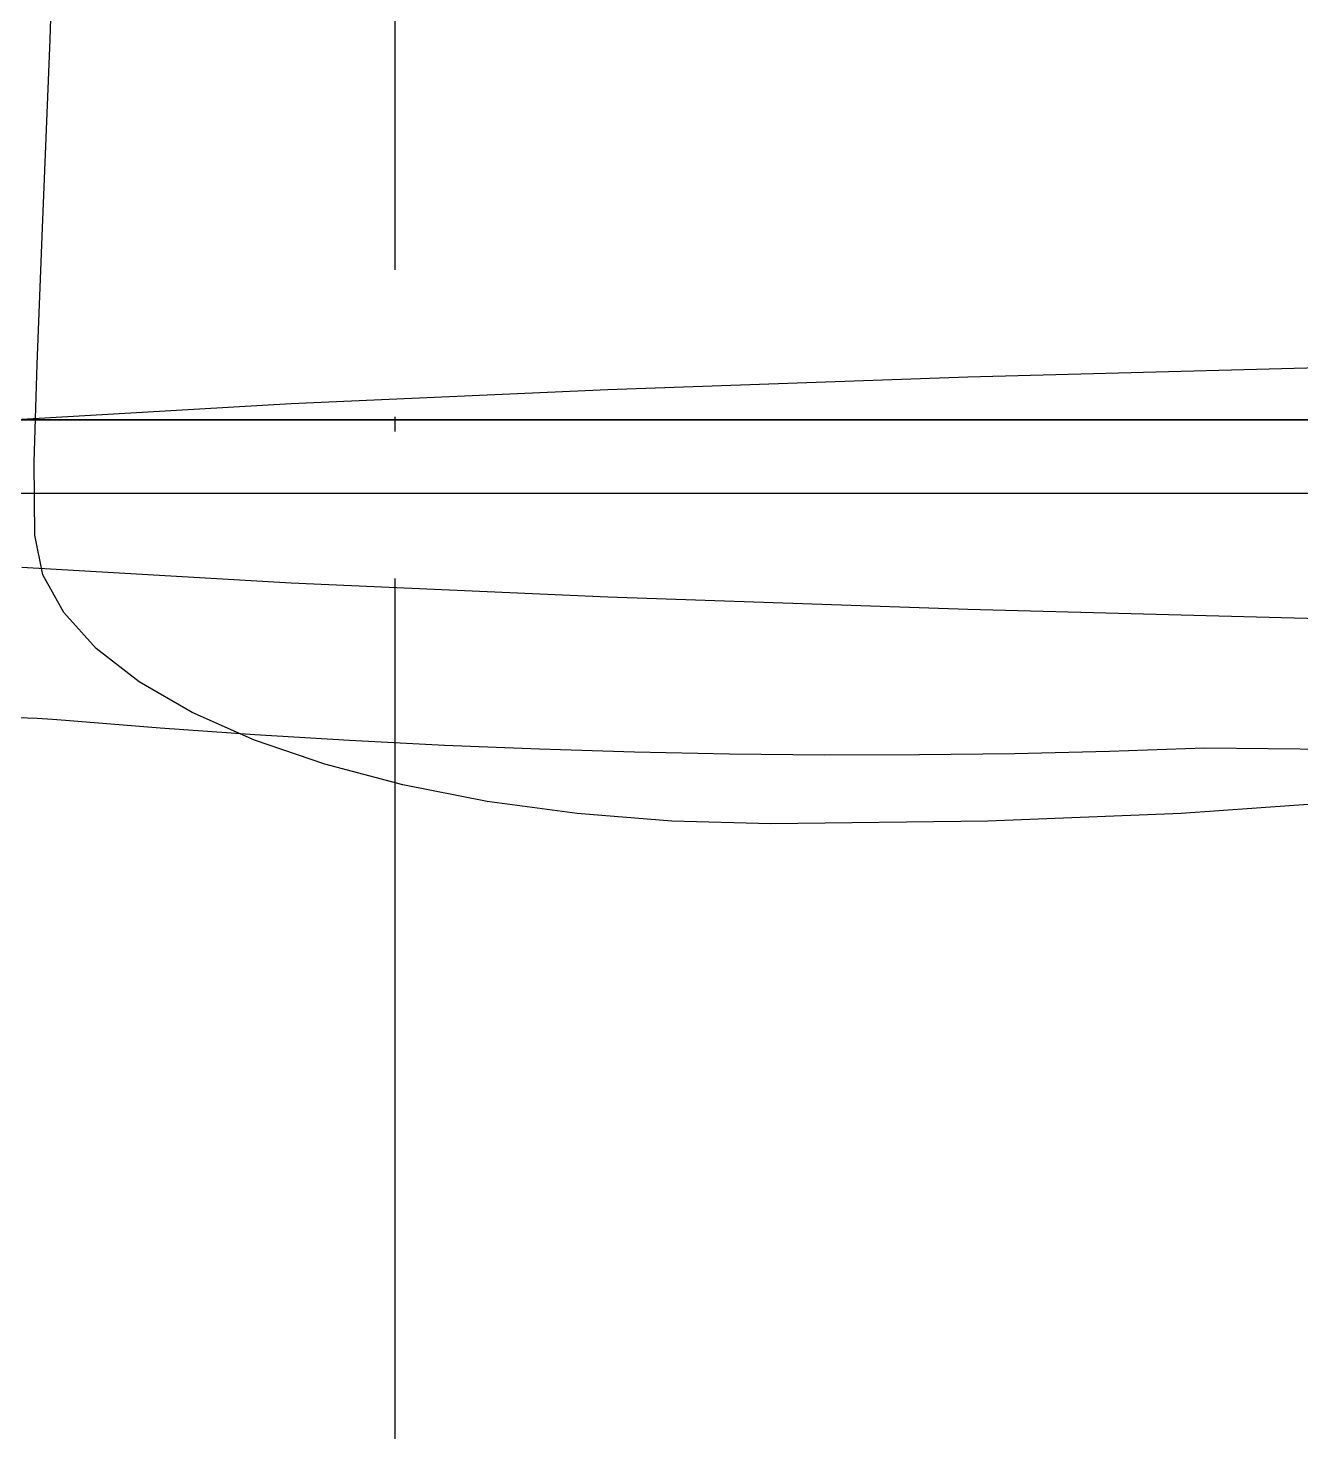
# Model space of a CAD drawing. Extents: x 11992 to 29481, y -6727 to 6811.
# Drawn here: x 21947.8 to 22121.1, y 1001.8 to 1192.9 of the extents above; entities that cross this region are included whole.
import ezdxf

# ---------------------------------------------------------------- set-up
doc = ezdxf.new("R2010")
doc.units = 0
doc.header["$MEASUREMENT"] = 0
doc.linetypes.add('DOTE', pattern=[2.42, 2, -0.2, 0.02, -0.2])
doc.layers.get('0').update_dxf_attribs({"color": 8, "linetype": 'CONTINUOUS'})
doc.layers.add('zoylight 4标注', color=9, linetype='CONTINUOUS')
doc.layers.add('zoylight 5回路', color=4, linetype='CONTINUOUS')

msp = doc.modelspace()

# ---------------------------------------------------------------- linework, layer by layer
for p, q in [((21950.83, 1191.3, -1940.43), (21952.02, 1225.79, -1940.43)), ((21949.81, 1165.69, -1940.43), (21950.83, 1191.3, -1940.43)), ((21949.06, 1147.13, -1940.43), (21949.81, 1165.69, -1940.43)), ((21948.67, 1133.79, -1940.43), (21949.06, 1147.13, -1940.43)), ((22075.74, 1145.39, -2340.43), (22129.97, 1146.83, -2340.43)), ((22026.76, 1143.7, -2340.43), (22075.74, 1145.39, -2340.43)), ((21983.65, 1141.78, -2340.43), (22026.76, 1143.7, -2340.43)), ((21947.01, 1139.66, -2340.43), (21983.65, 1141.78, -2340.43)), ((21892.33, 1139.53, -2340.43), (22882.3, 1139.53, -2340.43)), ((22882.3, 1139.53, -2110.34), (21892.33, 1139.53, -2110.34)), ((21949.2, 1139.53, -2011.89), (21943.7, 1139.53, -2012.49)), ((21953.08, 1139.53, -2048.63), (21944.72, 1139.53, -2048.88)), ((21953.08, 1139.53, -2046.28), (21944.72, 1139.53, -2046.52)), ((21945.84, 1139.53, -2117.22), (21982.53, 1139.53, -2120.26)), ((21950.77, 1139.53, -2081.53), (21945.91, 1139.53, -2081.26)), ((21982.9, 1139.53, -2090.46), (21946.15, 1139.53, -2092.6)), ((21954.76, 1139.53, -2011.35), (21949.2, 1139.53, -2011.89)), ((21955.63, 1139.53, -2081.81), (21950.77, 1139.53, -2081.53)), ((21961.41, 1139.53, -2048.33), (21953.08, 1139.53, -2048.63)), ((21961.41, 1139.53, -2045.97), (21953.08, 1139.53, -2046.28)), ((21960.35, 1139.53, -2010.86), (21954.76, 1139.53, -2011.35)), ((21960.49, 1139.53, -2082.08), (21955.63, 1139.53, -2081.81)), ((21965.98, 1139.53, -2010.42), (21960.35, 1139.53, -2010.86)), ((21965.35, 1139.53, -2082.34), (21960.49, 1139.53, -2082.08)), ((21969.72, 1139.53, -2047.98), (21961.41, 1139.53, -2048.33)), ((21969.72, 1139.53, -2045.62), (21961.41, 1139.53, -2045.97)), ((21970.21, 1139.53, -2082.61), (21965.35, 1139.53, -2082.34)), ((21971.64, 1139.53, -2010.02), (21965.98, 1139.53, -2010.42)), ((21978.01, 1139.53, -2047.58), (21969.72, 1139.53, -2047.98)), ((21978.01, 1139.53, -2045.22), (21969.72, 1139.53, -2045.62)), ((21975.06, 1139.53, -2082.86), (21970.21, 1139.53, -2082.61)), ((21977.33, 1139.53, -2009.66), (21971.64, 1139.53, -2010.02)), ((21979.91, 1139.53, -2083.12), (21975.06, 1139.53, -2082.86)), ((21983.05, 1139.53, -2009.33), (21977.33, 1139.53, -2009.66)), ((21986.28, 1139.53, -2047.14), (21978.01, 1139.53, -2047.58)), ((21986.28, 1139.53, -2044.79), (21978.01, 1139.53, -2045.22)), ((21984.76, 1139.53, -2083.36), (21979.91, 1139.53, -2083.12)), ((21982.53, 1139.53, -2120.26), (22025.72, 1139.53, -2123.14)), ((22026.14, 1139.53, -2088.65), (21982.9, 1139.53, -2090.46)), ((21988.79, 1139.53, -2009.04), (21983.05, 1139.53, -2009.33)), ((21996.1, 1139.53, -2082.93), (21984.8, 1139.53, -2083.36)), ((21994.55, 1139.53, -2046.68), (21986.28, 1139.53, -2047.14)), ((21994.55, 1139.53, -2044.33), (21986.28, 1139.53, -2044.79)), ((21994.55, 1139.53, -2008.76), (21988.79, 1139.53, -2009.04)), ((21998.91, 1139.53, -2008.57), (21994.55, 1139.53, -2008.76)), ((21998.91, 1139.53, -2046.42), (21994.55, 1139.53, -2046.68)), ((22023.84, 1139.53, -2042.89), (21994.55, 1139.53, -2044.33)), ((22007.4, 1139.53, -2082.49), (21996.1, 1139.53, -2082.93)), ((22002.77, 1139.53, -2008.4), (21998.91, 1139.53, -2008.57)), ((22002.77, 1139.53, -2046.19), (21998.91, 1139.53, -2046.42)), ((22006.17, 1139.53, -2008.25), (22002.77, 1139.53, -2008.4)), ((22006.17, 1139.53, -2045.99), (22002.77, 1139.53, -2046.19)), ((22002.83, 1139.53, -2391.29), (22002.8, 1139.53, -2390.46)), ((22002.8, 1139.53, -2390.46), (22002.8, 1139.53, -2340.08)), ((22002.8, 1139.53, -2340.08), (22092.79, 1139.53, -2340.08)), ((22002.89, 1139.53, -2392.13), (22002.83, 1139.53, -2391.29)), ((22002.98, 1139.53, -2392.95), (22002.89, 1139.53, -2392.13)), ((22003.1, 1139.53, -2393.78), (22002.98, 1139.53, -2392.95)), ((22003.25, 1139.53, -2394.6), (22003.1, 1139.53, -2393.78)), ((22003.43, 1139.53, -2395.41), (22003.25, 1139.53, -2394.6)), ((22003.63, 1139.53, -2396.22), (22003.43, 1139.53, -2395.41)), ((22003.87, 1139.53, -2397.02), (22003.63, 1139.53, -2396.22)), ((22004.13, 1139.53, -2397.81), (22003.87, 1139.53, -2397.02)), ((22004.41, 1139.53, -2398.59), (22004.13, 1139.53, -2397.81)), ((22004.73, 1139.53, -2399.37), (22004.41, 1139.53, -2398.59)), ((22005.07, 1139.53, -2400.13), (22004.73, 1139.53, -2399.37)), ((22005.43, 1139.53, -2400.87), (22005.07, 1139.53, -2400.13)), ((22005.82, 1139.53, -2401.61), (22005.43, 1139.53, -2400.87)), ((22006.24, 1139.53, -2402.33), (22005.82, 1139.53, -2401.61)), ((22009.17, 1139.53, -2008.11), (22006.17, 1139.53, -2008.25)), ((22009.17, 1139.53, -2045.81), (22006.17, 1139.53, -2045.99)), ((22006.68, 1139.53, -2403.04), (22006.24, 1139.53, -2402.33)), ((22007.14, 1139.53, -2403.73), (22006.68, 1139.53, -2403.04)), ((22007.63, 1139.53, -2404.4), (22007.14, 1139.53, -2403.73)), ((22018.71, 1139.53, -2082.06), (22007.4, 1139.53, -2082.49)), ((22008.14, 1139.53, -2405.06), (22007.63, 1139.53, -2404.4)), ((22008.68, 1139.53, -2405.7), (22008.14, 1139.53, -2405.06)), ((22009.23, 1139.53, -2406.32), (22008.68, 1139.53, -2405.7)), ((22011.8, 1139.53, -2008), (22009.17, 1139.53, -2008.11)), ((22011.8, 1139.53, -2045.66), (22009.17, 1139.53, -2045.81)), ((22009.81, 1139.53, -2406.92), (22009.23, 1139.53, -2406.32)), ((22010.41, 1139.53, -2407.5), (22009.81, 1139.53, -2406.92)), ((22011.03, 1139.53, -2408.06), (22010.41, 1139.53, -2407.5)), ((22011.66, 1139.53, -2408.6), (22011.03, 1139.53, -2408.06)), ((22012.31, 1139.53, -2409.12), (22011.66, 1139.53, -2408.6)), ((22014.12, 1139.53, -2007.89), (22011.8, 1139.53, -2008)), ((22014.12, 1139.53, -2045.52), (22011.8, 1139.53, -2045.66)), ((22012.99, 1139.53, -2409.61), (22012.31, 1139.53, -2409.12)), ((22013.67, 1139.53, -2410.08), (22012.99, 1139.53, -2409.61)), ((22081.92, 1139.53, -2410.08), (22013.67, 1139.53, -2410.08)), ((22016.16, 1139.53, -2007.8), (22014.12, 1139.53, -2007.89)), ((22016.16, 1139.53, -2045.4), (22014.12, 1139.53, -2045.52)), ((22017.98, 1139.53, -2007.72), (22016.16, 1139.53, -2007.8)), ((22017.98, 1139.53, -2045.3), (22016.16, 1139.53, -2045.4)), ((22019.62, 1139.53, -2007.65), (22017.98, 1139.53, -2007.72)), ((22019.62, 1139.53, -2045.2), (22017.98, 1139.53, -2045.3)), ((22030.01, 1139.53, -2081.64), (22018.71, 1139.53, -2082.06)), ((22021.12, 1139.53, -2007.59), (22019.62, 1139.53, -2007.65)), ((22021.12, 1139.53, -2045.12), (22019.62, 1139.53, -2045.2)), ((22022.52, 1139.53, -2007.53), (22021.12, 1139.53, -2007.59)), ((22022.52, 1139.53, -2045.04), (22021.12, 1139.53, -2045.12)), ((22023.89, 1139.53, -2007.47), (22022.52, 1139.53, -2007.53)), ((22023.89, 1139.53, -2044.96), (22022.52, 1139.53, -2045.04)), ((22034.16, 1139.53, -2005.36), (22023.84, 1139.53, -2007.47)), ((22027.49, 1139.53, -2042.37), (22023.84, 1139.53, -2042.89)), ((22027.71, 1139.53, -2044.52), (22023.89, 1139.53, -2044.96)), ((22025.72, 1139.53, -2123.14), (22074.78, 1139.53, -2125.8)), ((22075.26, 1139.53, -2087.19), (22026.14, 1139.53, -2088.65)), ((22031.14, 1139.53, -2041.94), (22027.49, 1139.53, -2042.37)), ((22031.53, 1139.53, -2044.15), (22027.71, 1139.53, -2044.52)), ((22041.32, 1139.53, -2081.25), (22030.01, 1139.53, -2081.64)), ((22034.79, 1139.53, -2041.58), (22031.14, 1139.53, -2041.94)), ((22035.35, 1139.53, -2043.85), (22031.53, 1139.53, -2044.15)), ((22043.38, 1139.53, -2003.64), (22034.16, 1139.53, -2005.36)), ((22038.44, 1139.53, -2041.3), (22034.79, 1139.53, -2041.58)), ((22039.16, 1139.53, -2043.62), (22035.35, 1139.53, -2043.85)), ((22042.09, 1139.53, -2041.08), (22038.44, 1139.53, -2041.3)), ((22042.97, 1139.53, -2043.43), (22039.16, 1139.53, -2043.62)), ((22052.63, 1139.53, -2080.89), (22041.32, 1139.53, -2081.25)), ((22045.74, 1139.53, -2040.91), (22042.09, 1139.53, -2041.08)), ((22046.78, 1139.53, -2043.29), (22042.97, 1139.53, -2043.43)), ((22051.61, 1139.53, -2002.29), (22043.38, 1139.53, -2003.64)), ((22049.38, 1139.53, -2040.77), (22045.74, 1139.53, -2040.91)), ((22050.58, 1139.53, -2043.18), (22046.78, 1139.53, -2043.29)), ((22053.03, 1139.53, -2040.67), (22049.38, 1139.53, -2040.77)), ((22054.39, 1139.53, -2043.09), (22050.58, 1139.53, -2043.18)), ((22058.98, 1139.53, -2001.26), (22051.61, 1139.53, -2002.29)), ((22063.95, 1139.53, -2080.57), (22052.63, 1139.53, -2080.89)), ((22056.68, 1139.53, -2040.59), (22053.03, 1139.53, -2040.67)), ((22058.19, 1139.53, -2043.02), (22054.39, 1139.53, -2043.09)), ((22060.32, 1139.53, -2040.52), (22056.68, 1139.53, -2040.59)), ((22061.98, 1139.53, -2042.95), (22058.19, 1139.53, -2043.02)), ((22065.6, 1139.53, -2000.52), (22058.98, 1139.53, -2001.26)), ((22063.96, 1139.53, -2040.46), (22060.32, 1139.53, -2040.52)), ((22065.78, 1139.53, -2042.88), (22061.98, 1139.53, -2042.95)), ((22075.26, 1139.53, -2080.31), (22063.95, 1139.53, -2080.57)), ((22067.6, 1139.53, -2040.38), (22063.96, 1139.53, -2040.46)), ((22071.56, 1139.53, -2000.01), (22065.6, 1139.53, -2000.52)), ((22069.57, 1139.53, -2042.8), (22065.78, 1139.53, -2042.88)), ((22073.72, 1139.53, -2040.2), (22067.6, 1139.53, -2040.38)), ((22075.71, 1139.53, -2042.62), (22069.57, 1139.53, -2042.8)), ((22077, 1139.53, -1999.71), (22071.56, 1139.53, -2000.01)), ((22079.95, 1139.53, -2039.97), (22073.72, 1139.53, -2040.2)), ((22074.78, 1139.53, -2125.8), (22129.12, 1139.53, -2128.22)), ((22129.64, 1139.53, -2086.11), (22075.26, 1139.53, -2087.19)), ((22086.56, 1139.53, -2080.11), (22075.26, 1139.53, -2080.31)), ((22081.96, 1139.53, -2042.38), (22075.71, 1139.53, -2042.62)), ((22082.01, 1139.53, -1999.57), (22077, 1139.53, -1999.71)), ((22086.41, 1139.53, -2039.69), (22079.95, 1139.53, -2039.97)), ((22082.6, 1139.53, -2409.61), (22081.92, 1139.53, -2410.08)), ((22088.44, 1139.53, -2042.11), (22081.96, 1139.53, -2042.38)), ((22086.71, 1139.53, -1999.56), (22082.01, 1139.53, -1999.57)), ((22083.27, 1139.53, -2409.12), (22082.6, 1139.53, -2409.61)), ((22083.93, 1139.53, -2408.6), (22083.27, 1139.53, -2409.12)), ((22084.56, 1139.53, -2408.06), (22083.93, 1139.53, -2408.6)), ((22085.18, 1139.53, -2407.5), (22084.56, 1139.53, -2408.06)), ((22085.78, 1139.53, -2406.92), (22085.18, 1139.53, -2407.5)), ((22086.36, 1139.53, -2406.32), (22085.78, 1139.53, -2406.92)), ((22086.91, 1139.53, -2405.7), (22086.36, 1139.53, -2406.32)), ((22093.23, 1139.53, -2039.37), (22086.41, 1139.53, -2039.69)), ((22097.87, 1139.53, -2079.98), (22086.56, 1139.53, -2080.11)), ((22091.22, 1139.53, -1999.63), (22086.71, 1139.53, -1999.56)), ((22087.44, 1139.53, -2405.06), (22086.91, 1139.53, -2405.7)), ((22087.96, 1139.53, -2404.4), (22087.44, 1139.53, -2405.06)), ((22088.44, 1139.53, -2403.73), (22087.96, 1139.53, -2404.4)), ((22095.26, 1139.53, -2041.79), (22088.44, 1139.53, -2042.11)), ((22088.91, 1139.53, -2403.04), (22088.44, 1139.53, -2403.73)), ((22089.35, 1139.53, -2402.33), (22088.91, 1139.53, -2403.04)), ((22089.77, 1139.53, -2401.61), (22089.35, 1139.53, -2402.33)), ((22090.16, 1139.53, -2400.87), (22089.77, 1139.53, -2401.61)), ((22090.52, 1139.53, -2400.13), (22090.16, 1139.53, -2400.87)), ((22090.86, 1139.53, -2399.37), (22090.52, 1139.53, -2400.13)), ((22091.18, 1139.53, -2398.59), (22090.86, 1139.53, -2399.37)), ((22091.46, 1139.53, -2397.81), (22091.18, 1139.53, -2398.59)), ((22095.64, 1139.53, -1999.75), (22091.22, 1139.53, -1999.63)), ((22091.72, 1139.53, -2397.02), (22091.46, 1139.53, -2397.81)), ((22091.96, 1139.53, -2396.22), (22091.72, 1139.53, -2397.02)), ((22092.16, 1139.53, -2395.41), (22091.96, 1139.53, -2396.22)), ((22092.34, 1139.53, -2394.6), (22092.16, 1139.53, -2395.41)), ((22092.49, 1139.53, -2393.78), (22092.34, 1139.53, -2394.6)), ((22092.6, 1139.53, -2392.95), (22092.49, 1139.53, -2393.78)), ((22092.7, 1139.53, -2392.13), (22092.6, 1139.53, -2392.95)), ((22092.76, 1139.53, -2391.29), (22092.7, 1139.53, -2392.13)), ((22092.79, 1139.53, -2390.46), (22092.76, 1139.53, -2391.29)), ((22092.79, 1139.53, -2340.08), (22092.79, 1139.53, -2390.46)), ((22100.52, 1139.53, -2039.03), (22093.23, 1139.53, -2039.37)), ((22102.55, 1139.53, -2041.45), (22095.26, 1139.53, -2041.79)), ((22100.09, 1139.53, -1999.87), (22095.64, 1139.53, -1999.75)), ((22109.17, 1139.53, -2079.93), (22097.87, 1139.53, -2079.98)), ((22107.01, 1139.53, -1999.99), (22100.09, 1139.53, -1999.87)), ((22108.4, 1139.53, -2038.67), (22100.52, 1139.53, -2039.03)), ((22110.44, 1139.53, -2041.09), (22102.55, 1139.53, -2041.45)), ((22114.21, 1139.53, -2000.03), (22107.01, 1139.53, -1999.99)), ((22116.99, 1139.53, -2038.3), (22108.4, 1139.53, -2038.67)), ((22120.47, 1139.53, -2079.98), (22109.17, 1139.53, -2079.93)), ((22119.03, 1139.53, -2040.71), (22110.44, 1139.53, -2041.09)), ((22121.67, 1139.53, -2000.01), (22114.21, 1139.53, -2000.03)), ((22126.42, 1139.53, -2037.92), (22116.99, 1139.53, -2038.3)), ((22128.45, 1139.53, -2040.34), (22119.03, 1139.53, -2040.71)), ((22131.16, 1139.53, -2080.11), (22120.47, 1139.53, -2079.98)), ((21948.75, 1123.84, -1940.43), (21948.67, 1133.79, -1940.43)), ((21877.37, 1129.56, -2340.43), (22897.26, 1129.56, -2340.43)), ((21949.87, 1118.45, -1940.43), (21948.75, 1123.84, -1940.43)), ((21983.65, 1117.34, -2340.43), (21947.01, 1119.47, -2340.43)), ((21952.69, 1113.31, -1940.43), (21949.87, 1118.45, -1940.43)), ((22026.76, 1115.42, -2340.43), (21983.65, 1117.34, -2340.43)), ((22075.74, 1113.73, -2340.43), (22026.76, 1115.42, -2340.43)), ((21957.09, 1108.44, -1940.43), (21952.69, 1113.31, -1940.43)), ((22129.97, 1112.29, -2340.43), (22075.74, 1113.73, -2340.43)), ((21962.96, 1103.9, -1940.43), (21957.09, 1108.44, -1940.43)), ((21970.19, 1099.73, -1940.43), (21962.96, 1103.9, -1940.43)), ((21949.09, 1098.88, -2340.43), (21946.45, 1098.98, -2340.43)), ((21951.15, 1098.75, -2340.43), (21949.09, 1098.88, -2340.43)), ((21952.92, 1098.61, -2340.43), (21951.15, 1098.75, -2340.43)), ((21978.65, 1095.97, -1940.43), (21970.19, 1099.73, -1940.43)), ((21965.8, 1097.59, -2340.43), (21952.92, 1098.61, -2340.43)), ((21978.7, 1096.68, -2340.43), (21965.8, 1097.59, -2340.43)), ((21988.24, 1092.67, -1940.43), (21978.65, 1095.97, -1940.43)), ((21991.61, 1095.9, -2340.43), (21978.7, 1096.68, -2340.43)), ((22004.52, 1095.24, -2340.43), (21991.61, 1095.9, -2340.43)), ((22017.45, 1094.71, -2340.43), (22004.52, 1095.24, -2340.43)), ((22030.38, 1094.31, -2340.43), (22017.45, 1094.71, -2340.43)), ((22043.31, 1094.04, -2340.43), (22030.38, 1094.31, -2340.43)), ((22056.25, 1093.92, -2340.43), (22043.31, 1094.04, -2340.43)), ((22069.18, 1093.94, -2340.43), (22056.25, 1093.92, -2340.43)), ((22082.12, 1094.1, -2340.43), (22069.18, 1093.94, -2340.43)), ((22095.06, 1094.41, -2340.43), (22082.12, 1094.1, -2340.43)), ((22107.99, 1094.87, -2340.43), (22095.06, 1094.41, -2340.43)), ((22195.06, 1093.93, -2340.43), (22107.99, 1094.87, -2340.43)), ((21998.83, 1089.87, -1940.43), (21988.24, 1092.67, -1940.43)), ((22010.31, 1087.61, -1940.43), (21998.83, 1089.87, -1940.43)), ((22022.57, 1085.95, -1940.43), (22010.31, 1087.61, -1940.43)), ((22128.02, 1087.61, -1940.43), (22104.79, 1085.95, -1940.43)), ((22035.48, 1084.92, -1940.43), (22022.57, 1085.95, -1940.43)), ((22104.79, 1085.95, -1940.43), (22078.48, 1084.92, -1940.43)), ((22048.95, 1084.56, -1940.43), (22035.48, 1084.92, -1940.43)), ((22078.48, 1084.92, -1940.43), (22048.95, 1084.56, -1940.43))]:
    msp.add_line(p, q)
at = {"layer": 'zoylight 4标注', "color": 9, "linetype": 'DOTE', "ltscale": 100}
msp.add_line((21997.75, 3537.97, 2437.44), (21997.75, -431.75, 2437.44), dxfattribs=at)
at = {"layer": 'zoylight 5回路', "linetype": 'Continuous'}
msp.add_arc((26555.73, 1817.7), 4778.4, 162.95791, 197.11973, dxfattribs=at)

doc.saveas('drawing.dxf')
